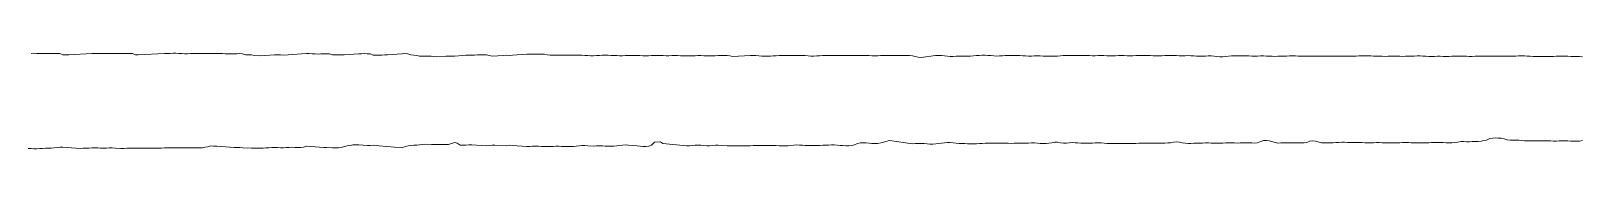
# Model space of a CAD drawing. Extents: x -16 to 11205, y -14909 to 147.
# Drawn here: x 234.78 to 246.55, y 67.39 to 68.11 of the extents above; entities that cross this region are included whole.
import ezdxf

# ---------------------------------------------------------------- set-up
doc = ezdxf.new("R2010")
doc.units = 0
doc.layers.get('0').update_dxf_attribs({"color": 1, "linetype": 'CONTINUOUS', "lineweight": 15, "true_color": 0xff0000})

msp = doc.modelspace()

# ---------------------------------------------------------------- linework, layer by layer
for p, q in [((234.805, 68.109), (234.783, 68.108)), ((234.826, 68.108), (234.805, 68.109)), ((234.848, 68.108), (234.826, 68.108)), ((234.87, 68.107), (234.848, 68.108)), ((235.817, 68.107), (235.795, 68.106)), ((235.839, 68.108), (235.817, 68.107)), ((235.861, 68.109), (235.839, 68.108)), ((235.883, 68.109), (235.861, 68.109)), ((235.905, 68.108), (235.883, 68.109)), ((235.927, 68.106), (235.905, 68.108)), ((234.892, 68.106), (234.87, 68.107)), ((234.914, 68.106), (234.892, 68.106)), ((234.936, 68.107), (234.914, 68.106)), ((234.958, 68.107), (234.936, 68.107)), ((234.98, 68.106), (234.958, 68.107)), ((235.002, 68.106), (234.98, 68.106)), ((235.025, 68.098), (235.002, 68.106)), ((235.047, 68.097), (235.025, 68.098)), ((235.069, 68.096), (235.047, 68.097)), ((235.245, 68.106), (235.069, 68.096)), ((235.267, 68.106), (235.245, 68.106)), ((235.289, 68.106), (235.267, 68.106)), ((235.311, 68.106), (235.289, 68.106)), ((235.333, 68.107), (235.311, 68.106)), ((235.355, 68.107), (235.333, 68.107)), ((235.377, 68.107), (235.355, 68.107)), ((235.399, 68.106), (235.377, 68.107)), ((235.421, 68.106), (235.399, 68.106)), ((235.443, 68.106), (235.421, 68.106)), ((235.465, 68.106), (235.443, 68.106)), ((235.487, 68.107), (235.465, 68.106)), ((235.509, 68.106), (235.487, 68.107)), ((235.531, 68.106), (235.509, 68.106)), ((235.552, 68.106), (235.531, 68.106)), ((235.575, 68.098), (235.552, 68.106)), ((235.597, 68.096), (235.575, 68.098)), ((235.795, 68.106), (235.597, 68.096)), ((235.949, 68.105), (235.927, 68.106)), ((235.971, 68.105), (235.949, 68.105)), ((235.993, 68.106), (235.971, 68.105)), ((236.015, 68.106), (235.993, 68.106)), ((236.037, 68.106), (236.015, 68.106)), ((236.059, 68.106), (236.037, 68.106)), ((236.081, 68.106), (236.059, 68.106)), ((236.103, 68.106), (236.081, 68.106)), ((236.125, 68.106), (236.103, 68.106)), ((236.147, 68.106), (236.125, 68.106)), ((236.169, 68.107), (236.147, 68.106)), ((236.191, 68.107), (236.169, 68.107)), ((236.213, 68.107), (236.191, 68.107)), ((236.235, 68.106), (236.213, 68.107)), ((236.257, 68.105), (236.235, 68.106)), ((236.279, 68.105), (236.257, 68.105)), ((236.301, 68.105), (236.279, 68.105)), ((236.323, 68.105), (236.301, 68.105)), ((236.345, 68.105), (236.323, 68.105)), ((236.367, 68.106), (236.345, 68.105)), ((236.389, 68.105), (236.367, 68.106)), ((236.412, 68.097), (236.389, 68.105)), ((236.434, 68.097), (236.412, 68.097)), ((236.456, 68.096), (236.434, 68.097)), ((236.478, 68.092), (236.456, 68.096)), ((236.521, 68.09), (236.478, 68.092)), ((236.63, 68.097), (236.521, 68.09)), ((236.653, 68.098), (236.63, 68.097)), ((236.676, 68.097), (236.653, 68.098)), ((236.698, 68.094), (236.676, 68.097)), ((236.873, 68.107), (236.698, 68.094)), ((236.895, 68.106), (236.873, 68.107)), ((236.917, 68.105), (236.895, 68.106)), ((236.939, 68.104), (236.917, 68.105)), ((236.961, 68.103), (236.939, 68.104)), ((236.983, 68.104), (236.961, 68.103)), ((237.005, 68.105), (236.983, 68.104)), ((237.027, 68.105), (237.005, 68.105)), ((237.049, 68.104), (237.027, 68.105)), ((237.071, 68.096), (237.049, 68.104)), ((237.093, 68.096), (237.071, 68.096)), ((237.115, 68.097), (237.093, 68.096)), ((237.137, 68.097), (237.115, 68.097)), ((237.159, 68.097), (237.137, 68.097)), ((237.27, 68.104), (237.159, 68.097)), ((237.291, 68.105), (237.27, 68.104)), ((237.313, 68.106), (237.291, 68.105)), ((237.335, 68.105), (237.313, 68.106)), ((237.357, 68.104), (237.335, 68.105)), ((237.38, 68.095), (237.357, 68.104)), ((237.401, 68.095), (237.38, 68.095)), ((237.423, 68.095), (237.401, 68.095)), ((237.445, 68.095), (237.423, 68.095)), ((237.467, 68.096), (237.445, 68.095)), ((237.489, 68.096), (237.467, 68.096)), ((237.599, 68.105), (237.489, 68.096)), ((237.621, 68.106), (237.599, 68.105)), ((237.643, 68.105), (237.621, 68.106)), ((237.666, 68.096), (237.643, 68.105)), ((237.688, 68.094), (237.666, 68.096)), ((237.71, 68.091), (237.688, 68.094)), ((237.731, 68.088), (237.71, 68.091)), ((237.753, 68.087), (237.731, 68.088)), ((237.775, 68.088), (237.753, 68.087)), ((237.797, 68.088), (237.775, 68.088)), ((237.819, 68.087), (237.797, 68.088)), ((237.841, 68.084), (237.819, 68.087)), ((237.863, 68.082), (237.841, 68.084)), ((237.93, 68.086), (237.863, 68.082)), ((237.952, 68.087), (237.93, 68.086)), ((237.974, 68.087), (237.952, 68.087)), ((237.996, 68.088), (237.974, 68.087)), ((238.061, 68.093), (237.996, 68.088)), ((238.083, 68.094), (238.061, 68.093)), ((238.105, 68.094), (238.083, 68.094)), ((238.127, 68.094), (238.105, 68.094)), ((238.149, 68.095), (238.127, 68.094)), ((238.171, 68.096), (238.149, 68.095)), ((238.194, 68.098), (238.171, 68.096)), ((238.216, 68.098), (238.194, 68.098)), ((238.239, 68.096), (238.216, 68.098)), ((238.26, 68.092), (238.239, 68.096)), ((238.282, 68.087), (238.26, 68.092)), ((238.369, 68.093), (238.282, 68.087)), ((238.391, 68.094), (238.369, 68.093)), ((238.414, 68.093), (238.391, 68.094)), ((238.436, 68.094), (238.414, 68.093)), ((238.546, 68.103), (238.436, 68.094)), ((238.568, 68.103), (238.546, 68.103)), ((238.59, 68.103), (238.568, 68.103)), ((238.612, 68.102), (238.59, 68.103)), ((238.634, 68.102), (238.612, 68.102)), ((238.656, 68.103), (238.634, 68.102)), ((238.678, 68.103), (238.656, 68.103)), ((238.7, 68.096), (238.678, 68.103)), ((238.722, 68.095), (238.7, 68.096)), ((238.744, 68.095), (238.722, 68.095)), ((238.766, 68.095), (238.744, 68.095)), ((238.788, 68.095), (238.766, 68.095)), ((238.81, 68.095), (238.788, 68.095)), ((238.832, 68.095), (238.81, 68.095)), ((238.854, 68.095), (238.832, 68.095)), ((238.876, 68.095), (238.854, 68.095)), ((238.898, 68.095), (238.876, 68.095)), ((238.92, 68.094), (238.898, 68.095)), ((238.942, 68.094), (238.92, 68.094)), ((238.964, 68.094), (238.942, 68.094)), ((238.986, 68.093), (238.964, 68.094)), ((239.008, 68.091), (238.986, 68.093)), ((239.03, 68.09), (239.008, 68.091)), ((239.052, 68.09), (239.03, 68.09)), ((239.074, 68.091), (239.052, 68.09)), ((239.096, 68.093), (239.074, 68.091)), ((239.118, 68.094), (239.096, 68.093)), ((239.14, 68.094), (239.118, 68.094)), ((239.162, 68.094), (239.14, 68.094)), ((239.184, 68.093), (239.162, 68.094)), ((239.206, 68.092), (239.184, 68.093)), ((239.228, 68.091), (239.206, 68.092)), ((239.25, 68.09), (239.228, 68.091)), ((239.272, 68.09), (239.25, 68.09)), ((239.294, 68.091), (239.272, 68.09)), ((239.316, 68.092), (239.294, 68.091)), ((239.338, 68.093), (239.316, 68.092)), ((239.36, 68.093), (239.338, 68.093)), ((239.382, 68.092), (239.36, 68.093)), ((239.404, 68.091), (239.382, 68.092)), ((239.426, 68.09), (239.404, 68.091)), ((239.448, 68.089), (239.426, 68.09)), ((239.47, 68.09), (239.448, 68.089)), ((239.492, 68.091), (239.47, 68.09)), ((239.514, 68.092), (239.492, 68.091)), ((239.536, 68.092), (239.514, 68.092)), ((239.558, 68.091), (239.536, 68.092)), ((239.58, 68.091), (239.558, 68.091)), ((239.602, 68.09), (239.58, 68.091)), ((239.624, 68.09), (239.602, 68.09)), ((239.646, 68.091), (239.624, 68.09)), ((239.668, 68.091), (239.646, 68.091)), ((239.69, 68.091), (239.668, 68.091)), ((239.712, 68.09), (239.69, 68.091)), ((239.734, 68.089), (239.712, 68.09)), ((239.756, 68.089), (239.734, 68.089)), ((239.778, 68.089), (239.756, 68.089)), ((239.8, 68.089), (239.778, 68.089)), ((239.822, 68.09), (239.8, 68.089)), ((239.844, 68.091), (239.822, 68.09)), ((239.866, 68.091), (239.844, 68.091)), ((239.888, 68.09), (239.866, 68.091)), ((239.91, 68.089), (239.888, 68.09)), ((239.932, 68.089), (239.91, 68.089)), ((239.954, 68.089), (239.932, 68.089)), ((239.976, 68.09), (239.954, 68.089)), ((239.998, 68.091), (239.976, 68.09)), ((240.02, 68.091), (239.998, 68.091)), ((240.042, 68.091), (240.02, 68.091)), ((240.065, 68.091), (240.042, 68.091)), ((240.087, 68.089), (240.065, 68.091)), ((240.108, 68.084), (240.087, 68.089)), ((240.24, 68.092), (240.108, 68.084)), ((240.262, 68.093), (240.24, 68.092)), ((240.284, 68.091), (240.262, 68.093)), ((240.306, 68.089), (240.284, 68.091)), ((240.328, 68.088), (240.306, 68.089)), ((240.35, 68.087), (240.328, 68.088)), ((240.372, 68.088), (240.35, 68.087)), ((240.394, 68.088), (240.372, 68.088)), ((240.416, 68.089), (240.394, 68.088)), ((240.438, 68.09), (240.416, 68.089)), ((240.46, 68.091), (240.438, 68.09)), ((240.482, 68.092), (240.46, 68.091)), ((240.504, 68.093), (240.482, 68.092)), ((240.526, 68.093), (240.504, 68.093)), ((240.548, 68.093), (240.526, 68.093)), ((240.57, 68.093), (240.548, 68.093)), ((240.592, 68.092), (240.57, 68.093)), ((240.615, 68.093), (240.592, 68.092)), ((240.637, 68.092), (240.615, 68.093)), ((240.659, 68.091), (240.637, 68.092)), ((240.681, 68.089), (240.659, 68.091)), ((240.702, 68.088), (240.681, 68.089)), ((240.724, 68.088), (240.702, 68.088)), ((240.746, 68.089), (240.724, 68.088)), ((240.768, 68.09), (240.746, 68.089)), ((240.79, 68.091), (240.768, 68.09)), ((240.812, 68.091), (240.79, 68.091)), ((240.834, 68.092), (240.812, 68.091)), ((240.856, 68.092), (240.834, 68.092)), ((240.878, 68.092), (240.856, 68.092)), ((240.9, 68.092), (240.878, 68.092)), ((240.922, 68.092), (240.9, 68.092)), ((240.944, 68.093), (240.922, 68.092)), ((240.966, 68.093), (240.944, 68.093)), ((240.989, 68.093), (240.966, 68.093)), ((241.011, 68.092), (240.989, 68.093)), ((241.033, 68.091), (241.011, 68.092)), ((241.055, 68.091), (241.033, 68.091)), ((241.077, 68.092), (241.055, 68.091)), ((241.099, 68.093), (241.077, 68.092)), ((241.121, 68.093), (241.099, 68.093)), ((241.143, 68.091), (241.121, 68.093)), ((241.165, 68.09), (241.143, 68.091)), ((241.187, 68.089), (241.165, 68.09)), ((241.209, 68.09), (241.187, 68.089)), ((241.23, 68.091), (241.209, 68.09)), ((241.252, 68.091), (241.23, 68.091)), ((241.274, 68.092), (241.252, 68.091)), ((241.296, 68.092), (241.274, 68.092)), ((241.319, 68.093), (241.296, 68.092)), ((241.341, 68.093), (241.319, 68.093)), ((241.363, 68.093), (241.341, 68.093)), ((241.385, 68.092), (241.363, 68.093)), ((241.407, 68.092), (241.385, 68.092)), ((241.429, 68.092), (241.407, 68.092)), ((241.451, 68.092), (241.429, 68.092)), ((241.473, 68.089), (241.451, 68.092)), ((241.494, 68.085), (241.473, 68.089)), ((241.516, 68.08), (241.494, 68.085)), ((241.538, 68.076), (241.516, 68.08)), ((241.648, 68.091), (241.538, 68.076)), ((241.67, 68.093), (241.648, 68.091)), ((241.693, 68.092), (241.67, 68.093)), ((241.715, 68.089), (241.693, 68.092)), ((241.737, 68.087), (241.715, 68.089)), ((241.759, 68.085), (241.737, 68.087)), ((241.781, 68.085), (241.759, 68.085)), ((241.803, 68.086), (241.781, 68.085)), ((241.825, 68.087), (241.803, 68.086)), ((241.847, 68.088), (241.825, 68.087)), ((241.869, 68.088), (241.847, 68.088)), ((241.891, 68.087), (241.869, 68.088)), ((241.913, 68.088), (241.891, 68.087)), ((241.935, 68.09), (241.913, 68.088)), ((241.956, 68.092), (241.935, 68.09)), ((241.978, 68.093), (241.956, 68.092)), ((242.001, 68.094), (241.978, 68.093)), ((242.023, 68.094), (242.001, 68.094)), ((242.045, 68.093), (242.023, 68.094)), ((242.067, 68.092), (242.045, 68.093)), ((242.089, 68.09), (242.067, 68.092)), ((242.111, 68.088), (242.089, 68.09)), ((242.133, 68.089), (242.111, 68.088)), ((242.155, 68.09), (242.133, 68.089)), ((242.177, 68.091), (242.155, 68.09)), ((242.199, 68.092), (242.177, 68.091)), ((242.221, 68.092), (242.199, 68.092)), ((242.243, 68.092), (242.221, 68.092)), ((242.265, 68.092), (242.243, 68.092)), ((242.287, 68.092), (242.265, 68.092)), ((242.309, 68.09), (242.287, 68.092)), ((242.331, 68.089), (242.309, 68.09)), ((242.353, 68.088), (242.331, 68.089)), ((242.375, 68.088), (242.353, 68.088)), ((242.397, 68.09), (242.375, 68.088)), ((242.419, 68.09), (242.397, 68.09)), ((242.441, 68.089), (242.419, 68.09)), ((242.463, 68.087), (242.441, 68.089)), ((242.485, 68.086), (242.463, 68.087)), ((242.507, 68.086), (242.485, 68.086)), ((242.529, 68.086), (242.507, 68.086)), ((242.551, 68.087), (242.529, 68.086)), ((242.573, 68.088), (242.551, 68.087)), ((242.595, 68.09), (242.573, 68.088)), ((242.617, 68.092), (242.595, 68.09)), ((242.639, 68.092), (242.617, 68.092)), ((242.661, 68.092), (242.639, 68.092)), ((242.683, 68.092), (242.661, 68.092)), ((242.705, 68.092), (242.683, 68.092)), ((242.727, 68.092), (242.705, 68.092)), ((242.749, 68.092), (242.727, 68.092)), ((242.771, 68.092), (242.749, 68.092)), ((242.793, 68.092), (242.771, 68.092)), ((242.815, 68.091), (242.793, 68.092)), ((242.837, 68.09), (242.815, 68.091)), ((242.859, 68.09), (242.837, 68.09)), ((242.881, 68.092), (242.859, 68.09)), ((242.903, 68.092), (242.881, 68.092)), ((242.925, 68.091), (242.903, 68.092)), ((242.947, 68.09), (242.925, 68.091)), ((242.969, 68.089), (242.947, 68.09)), ((242.991, 68.09), (242.969, 68.089)), ((243.013, 68.09), (242.991, 68.09)), ((243.035, 68.091), (243.013, 68.09)), ((243.057, 68.091), (243.035, 68.091)), ((243.079, 68.091), (243.057, 68.091)), ((243.101, 68.09), (243.079, 68.091)), ((243.123, 68.09), (243.101, 68.09)), ((243.145, 68.09), (243.123, 68.09)), ((243.167, 68.091), (243.145, 68.09)), ((243.189, 68.091), (243.167, 68.091)), ((243.211, 68.091), (243.189, 68.091)), ((243.233, 68.091), (243.211, 68.091)), ((243.255, 68.091), (243.233, 68.091)), ((243.277, 68.091), (243.255, 68.091)), ((243.299, 68.09), (243.277, 68.091)), ((243.321, 68.09), (243.299, 68.09)), ((243.343, 68.089), (243.321, 68.09)), ((243.365, 68.089), (243.343, 68.089)), ((243.387, 68.091), (243.365, 68.089)), ((243.409, 68.092), (243.387, 68.091)), ((243.431, 68.092), (243.409, 68.092)), ((243.453, 68.092), (243.431, 68.092)), ((243.475, 68.091), (243.453, 68.092)), ((243.497, 68.09), (243.475, 68.091)), ((243.519, 68.09), (243.497, 68.09)), ((243.541, 68.09), (243.519, 68.09)), ((243.563, 68.091), (243.541, 68.09)), ((243.585, 68.09), (243.563, 68.091)), ((243.607, 68.09), (243.585, 68.09)), ((243.629, 68.088), (243.607, 68.09)), ((243.651, 68.087), (243.629, 68.088)), ((243.673, 68.088), (243.651, 68.087)), ((243.695, 68.088), (243.673, 68.088)), ((243.717, 68.089), (243.695, 68.088)), ((243.74, 68.089), (243.717, 68.089)), ((243.761, 68.087), (243.74, 68.089)), ((243.783, 68.084), (243.761, 68.087)), ((243.805, 68.082), (243.783, 68.084)), ((243.827, 68.083), (243.805, 68.082)), ((243.849, 68.085), (243.827, 68.083)), ((243.871, 68.088), (243.849, 68.085)), ((243.893, 68.089), (243.871, 68.088)), ((243.915, 68.089), (243.893, 68.089)), ((243.937, 68.089), (243.915, 68.089)), ((243.959, 68.089), (243.937, 68.089)), ((243.981, 68.09), (243.959, 68.089)), ((244.003, 68.09), (243.981, 68.09)), ((244.026, 68.089), (244.003, 68.09)), ((244.047, 68.088), (244.026, 68.089)), ((244.069, 68.087), (244.047, 68.088)), ((244.091, 68.088), (244.069, 68.087)), ((244.113, 68.089), (244.091, 68.088)), ((244.136, 68.089), (244.113, 68.089)), ((244.158, 68.088), (244.136, 68.089)), ((244.18, 68.087), (244.158, 68.088)), ((244.201, 68.086), (244.18, 68.087)), ((244.223, 68.085), (244.201, 68.086)), ((244.245, 68.086), (244.223, 68.085)), ((244.267, 68.087), (244.245, 68.086)), ((244.289, 68.088), (244.267, 68.087)), ((244.311, 68.088), (244.289, 68.088)), ((244.333, 68.089), (244.311, 68.088)), ((244.355, 68.089), (244.333, 68.089)), ((244.378, 68.089), (244.355, 68.089)), ((244.4, 68.088), (244.378, 68.089)), ((244.422, 68.087), (244.4, 68.088)), ((244.444, 68.087), (244.422, 68.087)), ((244.466, 68.086), (244.444, 68.087)), ((244.488, 68.087), (244.466, 68.086)), ((244.509, 68.087), (244.488, 68.087)), ((244.531, 68.088), (244.509, 68.087)), ((244.554, 68.088), (244.531, 68.088)), ((244.576, 68.088), (244.554, 68.088)), ((244.598, 68.088), (244.576, 68.088)), ((244.62, 68.088), (244.598, 68.088)), ((244.642, 68.088), (244.62, 68.088)), ((244.664, 68.088), (244.642, 68.088)), ((244.686, 68.087), (244.664, 68.088)), ((244.708, 68.087), (244.686, 68.087)), ((244.73, 68.086), (244.708, 68.087)), ((244.752, 68.086), (244.73, 68.086)), ((244.774, 68.086), (244.752, 68.086)), ((244.796, 68.086), (244.774, 68.086)), ((244.818, 68.086), (244.796, 68.086)), ((244.839, 68.087), (244.818, 68.086)), ((244.861, 68.089), (244.839, 68.087)), ((244.883, 68.09), (244.861, 68.089)), ((244.906, 68.09), (244.883, 68.09)), ((244.928, 68.089), (244.906, 68.09)), ((244.95, 68.089), (244.928, 68.089)), ((244.972, 68.088), (244.95, 68.089)), ((244.994, 68.087), (244.972, 68.088)), ((245.016, 68.087), (244.994, 68.087)), ((245.038, 68.086), (245.016, 68.087)), ((245.06, 68.085), (245.038, 68.086)), ((245.082, 68.086), (245.06, 68.085)), ((245.104, 68.087), (245.082, 68.086)), ((245.126, 68.088), (245.104, 68.087)), ((245.148, 68.087), (245.126, 68.088)), ((245.17, 68.086), (245.148, 68.087)), ((245.192, 68.085), (245.17, 68.086)), ((245.214, 68.086), (245.192, 68.085)), ((245.236, 68.086), (245.214, 68.086)), ((245.258, 68.087), (245.236, 68.086)), ((245.28, 68.088), (245.258, 68.087)), ((245.302, 68.089), (245.28, 68.088)), ((245.324, 68.089), (245.302, 68.089)), ((245.346, 68.088), (245.324, 68.089)), ((245.368, 68.086), (245.346, 68.088)), ((245.39, 68.085), (245.368, 68.086)), ((245.412, 68.084), (245.39, 68.085)), ((245.434, 68.085), (245.412, 68.084)), ((245.456, 68.086), (245.434, 68.085)), ((245.478, 68.086), (245.456, 68.086)), ((245.5, 68.085), (245.478, 68.086)), ((245.522, 68.085), (245.5, 68.085)), ((245.544, 68.085), (245.522, 68.085)), ((245.566, 68.087), (245.544, 68.085)), ((245.588, 68.088), (245.566, 68.087)), ((245.61, 68.088), (245.588, 68.088)), ((245.632, 68.088), (245.61, 68.088)), ((245.654, 68.088), (245.632, 68.088)), ((245.676, 68.086), (245.654, 68.088)), ((245.698, 68.085), (245.676, 68.086)), ((245.72, 68.085), (245.698, 68.085)), ((245.742, 68.086), (245.72, 68.085)), ((245.764, 68.087), (245.742, 68.086)), ((245.786, 68.087), (245.764, 68.087)), ((245.808, 68.088), (245.786, 68.087)), ((245.83, 68.088), (245.808, 68.088)), ((245.852, 68.087), (245.83, 68.088)), ((245.874, 68.088), (245.852, 68.087)), ((245.896, 68.088), (245.874, 68.088)), ((245.918, 68.088), (245.896, 68.088)), ((245.94, 68.088), (245.918, 68.088)), ((245.962, 68.088), (245.94, 68.088)), ((245.984, 68.087), (245.962, 68.088)), ((246.006, 68.087), (245.984, 68.087)), ((246.028, 68.087), (246.006, 68.087)), ((246.05, 68.088), (246.028, 68.087)), ((246.072, 68.089), (246.05, 68.088)), ((246.094, 68.089), (246.072, 68.089)), ((246.116, 68.089), (246.094, 68.089)), ((246.138, 68.088), (246.116, 68.089)), ((246.16, 68.087), (246.138, 68.088)), ((246.182, 68.085), (246.16, 68.087)), ((246.204, 68.084), (246.182, 68.085)), ((246.226, 68.084), (246.204, 68.084)), ((246.248, 68.084), (246.226, 68.084)), ((246.27, 68.085), (246.248, 68.084)), ((246.292, 68.085), (246.27, 68.085)), ((246.314, 68.084), (246.292, 68.085)), ((246.336, 68.085), (246.314, 68.084)), ((246.358, 68.086), (246.336, 68.085)), ((246.38, 68.087), (246.358, 68.086)), ((246.402, 68.087), (246.38, 68.087)), ((246.424, 68.087), (246.402, 68.087)), ((246.446, 68.086), (246.424, 68.087)), ((246.468, 68.085), (246.446, 68.086)), ((246.49, 68.084), (246.468, 68.085)), ((246.512, 68.084), (246.49, 68.084)), ((246.534, 68.084), (246.512, 68.084)), ((246.556, 68.083), (246.534, 68.084)), ((236.125, 67.4), (236.148, 67.407)), ((236.148, 67.407), (236.17, 67.406)), ((236.17, 67.406), (236.192, 67.405)), ((236.192, 67.405), (236.324, 67.395)), ((236.852, 67.397), (236.874, 67.406)), ((236.874, 67.406), (237.006, 67.396)), ((237.137, 67.395), (237.161, 67.403)), ((237.161, 67.403), (237.183, 67.407)), ((237.183, 67.407), (237.204, 67.411)), ((237.204, 67.411), (237.226, 67.415)), ((237.226, 67.415), (237.248, 67.416)), ((237.248, 67.416), (237.27, 67.415)), ((237.27, 67.415), (237.336, 67.41)), ((237.336, 67.41), (237.358, 67.411)), ((237.358, 67.411), (237.38, 67.412)), ((237.38, 67.412), (237.402, 67.41)), ((237.402, 67.41), (237.424, 67.408)), ((237.424, 67.408), (237.6, 67.394)), ((237.6, 67.394), (237.623, 67.403)), ((237.623, 67.403), (237.645, 67.407)), ((237.645, 67.407), (237.666, 67.41)), ((237.666, 67.41), (237.688, 67.412)), ((237.688, 67.412), (237.71, 67.414)), ((237.71, 67.414), (237.732, 67.415)), ((237.732, 67.415), (237.754, 67.417)), ((237.754, 67.417), (237.776, 67.421)), ((237.776, 67.421), (237.821, 67.419)), ((237.821, 67.419), (237.951, 67.417)), ((237.951, 67.417), (237.996, 67.434)), ((237.996, 67.434), (238.018, 67.428)), ((238.018, 67.428), (238.04, 67.414)), ((238.04, 67.414), (238.062, 67.412)), ((238.062, 67.412), (238.084, 67.414)), ((238.084, 67.414), (238.106, 67.416)), ((238.106, 67.416), (238.129, 67.415)), ((238.129, 67.415), (238.238, 67.407)), ((238.238, 67.407), (238.26, 67.411)), ((238.26, 67.411), (238.282, 67.414)), ((238.282, 67.414), (238.304, 67.414)), ((238.304, 67.414), (238.392, 67.409)), ((238.392, 67.409), (238.414, 67.412)), ((238.414, 67.412), (238.436, 67.411)), ((238.436, 67.411), (238.546, 67.403)), ((238.546, 67.403), (238.568, 67.404)), ((238.568, 67.404), (238.59, 67.405)), ((238.59, 67.405), (238.612, 67.405)), ((238.612, 67.405), (238.634, 67.405)), ((238.634, 67.405), (238.656, 67.404)), ((238.656, 67.404), (238.745, 67.404)), ((238.745, 67.404), (238.766, 67.405)), ((238.766, 67.405), (238.788, 67.405)), ((238.788, 67.405), (238.81, 67.404)), ((238.81, 67.404), (238.832, 67.403)), ((238.832, 67.403), (238.855, 67.403)), ((238.855, 67.403), (238.877, 67.403)), ((238.877, 67.403), (238.899, 67.404)), ((238.899, 67.404), (238.921, 67.405)), ((238.921, 67.405), (238.943, 67.408)), ((238.943, 67.408), (238.964, 67.41)), ((238.964, 67.41), (238.986, 67.411)), ((238.986, 67.411), (239.008, 67.409)), ((239.008, 67.409), (239.052, 67.405)), ((239.052, 67.405), (239.075, 67.407)), ((239.075, 67.407), (239.097, 67.408)), ((239.097, 67.408), (239.119, 67.407)), ((239.119, 67.407), (239.14, 67.406)), ((239.14, 67.406), (239.163, 67.405)), ((239.163, 67.405), (239.185, 67.405)), ((239.185, 67.405), (239.207, 67.406)), ((239.207, 67.406), (239.229, 67.408)), ((239.229, 67.408), (239.25, 67.411)), ((239.25, 67.411), (239.272, 67.414)), ((239.272, 67.414), (239.295, 67.415)), ((239.295, 67.415), (239.317, 67.414)), ((239.317, 67.414), (239.382, 67.407)), ((239.382, 67.407), (239.405, 67.406)), ((239.405, 67.406), (239.427, 67.404)), ((239.427, 67.404), (239.45, 67.403)), ((239.45, 67.403), (239.472, 67.405)), ((239.472, 67.405), (239.492, 67.413)), ((239.492, 67.413), (239.514, 67.435)), ((239.514, 67.435), (239.56, 67.439)), ((239.56, 67.439), (239.579, 67.426)), ((239.579, 67.426), (239.757, 67.407)), ((239.757, 67.407), (239.779, 67.408)), ((239.779, 67.408), (239.801, 67.41)), ((239.801, 67.41), (239.823, 67.412)), ((239.823, 67.412), (239.845, 67.412)), ((239.845, 67.412), (239.867, 67.412)), ((239.867, 67.412), (239.889, 67.41)), ((239.889, 67.41), (239.911, 67.409)), ((239.911, 67.409), (239.933, 67.409)), ((239.933, 67.409), (239.955, 67.411)), ((239.955, 67.411), (239.977, 67.413)), ((239.977, 67.413), (239.999, 67.413)), ((239.999, 67.413), (240.021, 67.411)), ((240.021, 67.411), (240.065, 67.407)), ((240.065, 67.407), (240.087, 67.407)), ((240.087, 67.407), (240.109, 67.407)), ((240.109, 67.407), (240.131, 67.408)), ((240.131, 67.408), (240.153, 67.409)), ((240.153, 67.409), (240.175, 67.409)), ((240.175, 67.409), (240.197, 67.409)), ((240.197, 67.409), (240.219, 67.409)), ((240.219, 67.409), (240.241, 67.409)), ((240.241, 67.409), (240.263, 67.41)), ((240.263, 67.41), (240.285, 67.41)), ((240.285, 67.41), (240.307, 67.41)), ((240.307, 67.41), (240.329, 67.41)), ((240.329, 67.41), (240.351, 67.41)), ((240.351, 67.41), (240.373, 67.41)), ((240.373, 67.41), (240.395, 67.41)), ((240.395, 67.41), (240.417, 67.41)), ((240.417, 67.41), (240.439, 67.41)), ((240.439, 67.41), (240.461, 67.409)), ((240.461, 67.409), (240.483, 67.409)), ((240.483, 67.409), (240.505, 67.409)), ((240.505, 67.409), (240.527, 67.409)), ((240.527, 67.409), (240.549, 67.411)), ((240.549, 67.411), (240.571, 67.413)), ((240.571, 67.413), (240.593, 67.415)), ((240.593, 67.415), (240.615, 67.414)), ((240.615, 67.414), (240.637, 67.412)), ((240.637, 67.412), (240.659, 67.41)), ((240.659, 67.41), (240.681, 67.41)), ((240.681, 67.41), (240.703, 67.41)), ((240.703, 67.41), (240.725, 67.41)), ((240.725, 67.41), (240.747, 67.41)), ((240.747, 67.41), (240.769, 67.411)), ((240.769, 67.411), (240.791, 67.412)), ((240.791, 67.412), (240.813, 67.413)), ((240.813, 67.413), (240.835, 67.414)), ((240.835, 67.414), (240.857, 67.415)), ((240.857, 67.415), (240.879, 67.415)), ((240.879, 67.415), (240.901, 67.413)), ((240.901, 67.413), (240.923, 67.411)), ((240.923, 67.411), (240.945, 67.41)), ((240.945, 67.41), (240.967, 67.408)), ((240.967, 67.408), (240.989, 67.408)), ((240.989, 67.408), (241.011, 67.411)), ((241.011, 67.411), (241.032, 67.415)), ((241.032, 67.415), (241.056, 67.426)), ((241.056, 67.426), (241.077, 67.43)), ((241.077, 67.43), (241.099, 67.431)), ((241.099, 67.431), (241.121, 67.43)), ((241.121, 67.43), (241.143, 67.428)), ((241.143, 67.428), (241.165, 67.426)), ((241.165, 67.426), (241.187, 67.425)), ((241.187, 67.425), (241.21, 67.426)), ((241.21, 67.426), (241.231, 67.431)), ((241.231, 67.431), (241.252, 67.436)), ((241.252, 67.436), (241.297, 67.449)), ((241.297, 67.449), (241.473, 67.423)), ((241.473, 67.423), (241.495, 67.425)), ((241.495, 67.425), (241.517, 67.426)), ((241.517, 67.426), (241.539, 67.427)), ((241.539, 67.427), (241.561, 67.425)), ((241.561, 67.425), (241.583, 67.423)), ((241.583, 67.423), (241.605, 67.421)), ((241.605, 67.421), (241.628, 67.421)), ((241.628, 67.421), (241.65, 67.422)), ((241.65, 67.422), (241.672, 67.425)), ((241.672, 67.425), (241.693, 67.428)), ((241.693, 67.428), (241.715, 67.431)), ((241.715, 67.431), (241.737, 67.433)), ((241.737, 67.433), (241.759, 67.433)), ((241.759, 67.433), (241.781, 67.431)), ((241.781, 67.431), (241.803, 67.429)), ((241.803, 67.429), (241.825, 67.427)), ((241.825, 67.427), (241.847, 67.426)), ((241.847, 67.426), (241.869, 67.425)), ((241.869, 67.425), (241.891, 67.424)), ((241.891, 67.424), (241.913, 67.423)), ((241.913, 67.423), (241.935, 67.423)), ((241.935, 67.423), (241.958, 67.424)), ((241.958, 67.424), (241.98, 67.425)), ((241.98, 67.425), (242.002, 67.426)), ((242.002, 67.426), (242.023, 67.428)), ((242.023, 67.428), (242.045, 67.428)), ((242.045, 67.428), (242.067, 67.428)), ((242.067, 67.428), (242.089, 67.428)), ((242.089, 67.428), (242.111, 67.428)), ((242.111, 67.428), (242.133, 67.429)), ((242.133, 67.429), (242.155, 67.429)), ((242.155, 67.429), (242.177, 67.429)), ((242.177, 67.429), (242.199, 67.428)), ((242.199, 67.428), (242.221, 67.427)), ((242.221, 67.427), (242.243, 67.428)), ((242.243, 67.428), (242.265, 67.429)), ((242.265, 67.429), (242.287, 67.429)), ((242.287, 67.429), (242.309, 67.429)), ((242.309, 67.429), (242.331, 67.429)), ((242.331, 67.429), (242.353, 67.429)), ((242.353, 67.429), (242.375, 67.43)), ((242.375, 67.43), (242.398, 67.43)), ((242.398, 67.43), (242.42, 67.429)), ((242.42, 67.429), (242.441, 67.427)), ((242.441, 67.427), (242.464, 67.426)), ((242.464, 67.426), (242.486, 67.426)), ((242.486, 67.426), (242.508, 67.428)), ((242.508, 67.428), (242.529, 67.432)), ((242.529, 67.432), (242.551, 67.436)), ((242.551, 67.436), (242.574, 67.436)), ((242.574, 67.436), (242.596, 67.432)), ((242.596, 67.432), (242.618, 67.429)), ((242.618, 67.429), (242.64, 67.428)), ((242.64, 67.428), (242.662, 67.431)), ((242.662, 67.431), (242.684, 67.433)), ((242.684, 67.433), (242.706, 67.432)), ((242.706, 67.432), (242.728, 67.43)), ((242.728, 67.43), (242.75, 67.428)), ((242.75, 67.428), (242.772, 67.428)), ((242.772, 67.428), (242.794, 67.428)), ((242.794, 67.428), (242.816, 67.429)), ((242.816, 67.429), (242.838, 67.429)), ((242.838, 67.429), (242.86, 67.431)), ((242.86, 67.431), (242.882, 67.432)), ((242.882, 67.432), (242.904, 67.431)), ((242.904, 67.431), (242.926, 67.429)), ((242.926, 67.429), (242.948, 67.426)), ((242.948, 67.426), (242.97, 67.425)), ((242.97, 67.425), (242.992, 67.426)), ((242.992, 67.426), (243.014, 67.427)), ((243.014, 67.427), (243.036, 67.427)), ((243.036, 67.427), (243.058, 67.427)), ((243.058, 67.427), (243.08, 67.427)), ((243.08, 67.427), (243.102, 67.427)), ((243.102, 67.427), (243.124, 67.427)), ((243.124, 67.427), (243.146, 67.427)), ((243.146, 67.427), (243.168, 67.427)), ((243.168, 67.427), (243.19, 67.428)), ((243.19, 67.428), (243.212, 67.429)), ((243.212, 67.429), (243.234, 67.429)), ((243.234, 67.429), (243.256, 67.429)), ((243.256, 67.429), (243.278, 67.429)), ((243.278, 67.429), (243.3, 67.429)), ((243.3, 67.429), (243.322, 67.429)), ((243.322, 67.429), (243.344, 67.429)), ((243.344, 67.429), (243.366, 67.429)), ((243.366, 67.429), (243.388, 67.429)), ((243.388, 67.429), (243.41, 67.43)), ((243.41, 67.43), (243.431, 67.432)), ((243.431, 67.432), (243.453, 67.436)), ((243.453, 67.436), (243.476, 67.438)), ((243.476, 67.438), (243.498, 67.436)), ((243.498, 67.436), (243.52, 67.432)), ((243.52, 67.432), (243.542, 67.428)), ((243.542, 67.428), (243.564, 67.427)), ((243.564, 67.427), (243.586, 67.427)), ((243.586, 67.427), (243.608, 67.428)), ((243.608, 67.428), (243.63, 67.428)), ((243.63, 67.428), (243.652, 67.429)), ((243.652, 67.429), (243.674, 67.429)), ((243.674, 67.429), (243.696, 67.43)), ((243.696, 67.43), (243.718, 67.43)), ((243.718, 67.43), (243.74, 67.429)), ((243.74, 67.429), (243.762, 67.429)), ((243.762, 67.429), (243.784, 67.428)), ((243.784, 67.428), (243.806, 67.428)), ((243.806, 67.428), (243.828, 67.429)), ((243.828, 67.429), (243.85, 67.43)), ((243.85, 67.43), (243.872, 67.431)), ((243.872, 67.431), (243.894, 67.431)), ((243.894, 67.431), (243.916, 67.43)), ((243.916, 67.43), (243.938, 67.429)), ((243.938, 67.429), (243.96, 67.43)), ((243.96, 67.43), (243.982, 67.431)), ((243.982, 67.431), (244.004, 67.432)), ((244.004, 67.432), (244.026, 67.432)), ((244.026, 67.432), (244.048, 67.43)), ((244.048, 67.43), (244.07, 67.428)), ((244.07, 67.428), (244.092, 67.43)), ((244.092, 67.43), (244.115, 67.442)), ((244.115, 67.442), (244.136, 67.448)), ((244.136, 67.448), (244.158, 67.449)), ((244.158, 67.449), (244.18, 67.445)), ((244.18, 67.445), (244.246, 67.428)), ((244.246, 67.428), (244.268, 67.43)), ((244.268, 67.43), (244.29, 67.431)), ((244.29, 67.431), (244.312, 67.431)), ((244.312, 67.431), (244.334, 67.431)), ((244.334, 67.431), (244.356, 67.43)), ((244.356, 67.43), (244.378, 67.431)), ((244.378, 67.431), (244.4, 67.431)), ((244.4, 67.431), (244.422, 67.431)), ((244.422, 67.431), (244.444, 67.432)), ((244.444, 67.432), (244.466, 67.433)), ((244.466, 67.433), (244.488, 67.443)), ((244.488, 67.443), (244.51, 67.445)), ((244.51, 67.445), (244.532, 67.444)), ((244.532, 67.444), (244.576, 67.431)), ((244.576, 67.431), (244.598, 67.43)), ((244.598, 67.43), (244.62, 67.43)), ((244.62, 67.43), (244.642, 67.431)), ((244.642, 67.431), (244.664, 67.431)), ((244.664, 67.431), (244.686, 67.433)), ((244.686, 67.433), (244.708, 67.434)), ((244.708, 67.434), (244.73, 67.435)), ((244.73, 67.435), (244.752, 67.435)), ((244.752, 67.435), (244.774, 67.434)), ((244.774, 67.434), (244.796, 67.433)), ((244.796, 67.433), (244.818, 67.433)), ((244.818, 67.433), (244.84, 67.433)), ((244.84, 67.433), (244.862, 67.433)), ((244.862, 67.433), (244.884, 67.433)), ((244.884, 67.433), (244.906, 67.432)), ((244.906, 67.432), (244.928, 67.431)), ((244.928, 67.431), (244.95, 67.431)), ((244.95, 67.431), (244.972, 67.432)), ((244.972, 67.432), (244.994, 67.433)), ((244.994, 67.433), (245.016, 67.433)), ((245.016, 67.433), (245.038, 67.432)), ((245.038, 67.432), (245.06, 67.432)), ((245.06, 67.432), (245.082, 67.431)), ((245.082, 67.431), (245.104, 67.431)), ((245.104, 67.431), (245.126, 67.431)), ((245.126, 67.431), (245.148, 67.432)), ((245.148, 67.432), (245.17, 67.432)), ((245.17, 67.432), (245.192, 67.433)), ((245.192, 67.433), (245.214, 67.433)), ((245.214, 67.433), (245.236, 67.433)), ((245.236, 67.433), (245.258, 67.432)), ((245.258, 67.432), (245.28, 67.431)), ((245.28, 67.431), (245.302, 67.43)), ((245.302, 67.43), (245.324, 67.43)), ((245.324, 67.43), (245.346, 67.431)), ((245.346, 67.431), (245.368, 67.432)), ((245.368, 67.432), (245.39, 67.432)), ((245.39, 67.432), (245.412, 67.433)), ((245.412, 67.433), (245.434, 67.433)), ((245.434, 67.433), (245.456, 67.434)), ((245.456, 67.434), (245.479, 67.434)), ((245.479, 67.434), (245.501, 67.433)), ((245.501, 67.433), (245.522, 67.431)), ((245.522, 67.431), (245.544, 67.43)), ((245.544, 67.43), (245.566, 67.43)), ((245.566, 67.43), (245.588, 67.433)), ((245.588, 67.433), (245.61, 67.435)), ((245.61, 67.435), (245.633, 67.442)), ((245.633, 67.442), (245.654, 67.441)), ((245.654, 67.441), (245.676, 67.439)), ((245.676, 67.439), (245.699, 67.439)), ((245.699, 67.439), (245.721, 67.44)), ((245.721, 67.44), (245.743, 67.441)), ((245.743, 67.441), (245.765, 67.442)), ((245.765, 67.442), (245.787, 67.444)), ((245.787, 67.444), (245.808, 67.448)), ((245.808, 67.448), (245.829, 67.452)), ((245.829, 67.452), (245.853, 67.464)), ((245.853, 67.464), (245.875, 67.467)), ((245.875, 67.467), (245.896, 67.468)), ((245.896, 67.468), (245.918, 67.467)), ((245.918, 67.467), (245.94, 67.465)), ((245.94, 67.465), (245.962, 67.462)), ((245.962, 67.462), (245.985, 67.453)), ((245.985, 67.453), (246.007, 67.451)), ((246.007, 67.451), (246.029, 67.451)), ((246.029, 67.451), (246.051, 67.451)), ((246.051, 67.451), (246.073, 67.45)), ((246.073, 67.45), (246.095, 67.449)), ((246.095, 67.449), (246.117, 67.447)), ((246.117, 67.447), (246.139, 67.447)), ((246.139, 67.447), (246.161, 67.447)), ((246.161, 67.447), (246.183, 67.447)), ((246.183, 67.447), (246.205, 67.446)), ((246.205, 67.446), (246.227, 67.446)), ((246.227, 67.446), (246.249, 67.446)), ((246.249, 67.446), (246.271, 67.446)), ((246.271, 67.446), (246.293, 67.445)), ((246.293, 67.445), (246.315, 67.445)), ((246.315, 67.445), (246.337, 67.444)), ((246.337, 67.444), (246.359, 67.444)), ((246.359, 67.444), (246.381, 67.445)), ((246.381, 67.445), (246.403, 67.445)), ((246.403, 67.445), (246.425, 67.445)), ((246.425, 67.445), (246.447, 67.445)), ((246.447, 67.445), (246.469, 67.444)), ((246.469, 67.444), (246.491, 67.443)), ((246.491, 67.443), (246.513, 67.443)), ((246.513, 67.443), (246.535, 67.444)), ((246.535, 67.444), (246.556, 67.448)), ((234.761, 67.388), (234.783, 67.387)), ((234.783, 67.387), (234.805, 67.386)), ((234.805, 67.386), (234.827, 67.386)), ((234.827, 67.386), (234.849, 67.387)), ((234.849, 67.387), (234.871, 67.389)), ((234.871, 67.389), (234.893, 67.39)), ((234.893, 67.39), (234.915, 67.39)), ((234.915, 67.39), (234.937, 67.391)), ((234.937, 67.391), (234.959, 67.392)), ((234.959, 67.392), (234.981, 67.396)), ((234.981, 67.396), (235.003, 67.398)), ((235.003, 67.398), (235.025, 67.399)), ((235.025, 67.399), (235.157, 67.389)), ((235.157, 67.389), (235.179, 67.39)), ((235.179, 67.39), (235.201, 67.39)), ((235.201, 67.39), (235.223, 67.391)), ((235.223, 67.391), (235.245, 67.392)), ((235.245, 67.392), (235.267, 67.393)), ((235.267, 67.393), (235.289, 67.392)), ((235.289, 67.392), (235.311, 67.39)), ((235.311, 67.39), (235.333, 67.39)), ((235.333, 67.39), (235.355, 67.391)), ((235.355, 67.391), (235.377, 67.392)), ((235.377, 67.392), (235.399, 67.392)), ((235.399, 67.392), (235.421, 67.391)), ((235.421, 67.391), (235.465, 67.388)), ((235.465, 67.388), (235.487, 67.389)), ((235.487, 67.389), (235.509, 67.39)), ((235.509, 67.39), (235.531, 67.39)), ((235.531, 67.39), (235.553, 67.39)), ((235.553, 67.39), (235.575, 67.39)), ((235.575, 67.39), (235.597, 67.39)), ((235.597, 67.39), (235.619, 67.39)), ((235.619, 67.39), (235.641, 67.39)), ((235.641, 67.39), (235.663, 67.39)), ((235.663, 67.39), (235.685, 67.39)), ((235.685, 67.39), (235.707, 67.39)), ((235.707, 67.39), (235.729, 67.39)), ((235.729, 67.39), (235.751, 67.39)), ((235.751, 67.39), (235.773, 67.391)), ((235.773, 67.391), (235.795, 67.392)), ((235.795, 67.392), (235.817, 67.392)), ((235.817, 67.392), (235.839, 67.393)), ((235.839, 67.393), (235.861, 67.393)), ((235.861, 67.393), (235.883, 67.392)), ((235.883, 67.392), (235.905, 67.392)), ((235.905, 67.392), (235.927, 67.393)), ((235.927, 67.393), (235.95, 67.393)), ((235.95, 67.393), (235.972, 67.393)), ((235.972, 67.393), (235.994, 67.393)), ((235.994, 67.393), (236.016, 67.392)), ((236.016, 67.392), (236.038, 67.392)), ((236.038, 67.392), (236.06, 67.392)), ((236.06, 67.392), (236.081, 67.393)), ((236.081, 67.393), (236.103, 67.397)), ((236.103, 67.397), (236.125, 67.4)), ((236.324, 67.395), (236.346, 67.395)), ((236.346, 67.395), (236.368, 67.395)), ((236.368, 67.395), (236.39, 67.394)), ((236.39, 67.394), (236.456, 67.39)), ((236.456, 67.39), (236.478, 67.391)), ((236.478, 67.391), (236.5, 67.391)), ((236.5, 67.391), (236.522, 67.39)), ((236.522, 67.39), (236.544, 67.39)), ((236.544, 67.39), (236.566, 67.392)), ((236.566, 67.392), (236.588, 67.394)), ((236.588, 67.394), (236.61, 67.395)), ((236.61, 67.395), (236.632, 67.396)), ((236.632, 67.396), (236.654, 67.395)), ((236.654, 67.395), (236.676, 67.393)), ((236.676, 67.393), (236.698, 67.393)), ((236.698, 67.393), (236.72, 67.395)), ((236.72, 67.395), (236.742, 67.396)), ((236.742, 67.396), (236.764, 67.397)), ((236.764, 67.397), (236.786, 67.396)), ((236.786, 67.396), (236.808, 67.395)), ((236.808, 67.395), (236.83, 67.395)), ((236.83, 67.395), (236.852, 67.397)), ((237.006, 67.396), (237.028, 67.395)), ((237.028, 67.395), (237.072, 67.392)), ((237.072, 67.392), (237.094, 67.392)), ((237.094, 67.392), (237.116, 67.393)), ((237.116, 67.393), (237.137, 67.395))]:
    msp.add_line(p, q)

doc.saveas('drawing.dxf')
